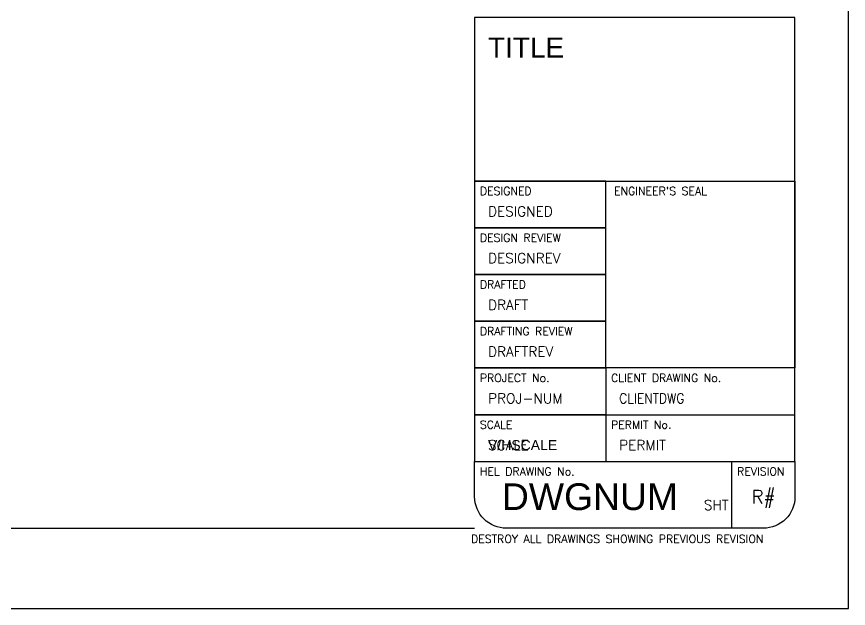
# Model space of a CAD drawing. Extents: x 0 to 37.6, y 0 to 24.
# Drawn here: x 28.21 to 36, y 0 to 5.54 of the extents above; entities that cross this region are included whole.
import ezdxf
from ezdxf.enums import TextEntityAlignment as Align

# ---------------------------------------------------------------- set-up
doc = ezdxf.new("R2010")
doc.units = 0
doc.header["$LTSCALE"] = 10
doc.header["$MEASUREMENT"] = 0
for name, color, linetype in [('BDR-18', 1, 'Continuous'), ('BDR-25', 4, 'Continuous'), ('BDR-50', 5, 'Continuous'), ('BDR-SHADE', 254, 'Continuous')]:
    doc.layers.add(name, color=color, linetype=linetype)
doc.styles.add('HEL-Title1', font='arial.ttf')
doc.styles.add('HEL-Title3', font='romans.shx')
doc.styles.add('HEL-Title4', font='romand.shx')
doc.styles.get("Standard").update_dxf_attribs({"font": 'arial.ttf'})

msp = doc.modelspace()

# ---------------------------------------------------------------- linework, layer by layer
at = {"layer": 'BDR-18'}
msp.add_lwpolyline([(0, 0), (36, 0), (36, 24), (0, 24)], close=True, dxfattribs=at)
at = {"layer": 'BDR-25'}
for p, q in [((33.72834645669283, 4.000002675348758), (32.49999999999999, 4.000002675348758)), ((32.49999999999999, 4.000002675348758), (33.72834645669283, 4.000002675348758)), ((33.72834645669286, 3.562502675348751), (32.5, 3.562502675348751)), ((32.5, 3.562502675348751), (33.72834645669286, 3.562502675348751)), ((33.72834645669288, 3.125002675348744), (32.5, 3.125002675348744)), ((32.5, 3.125002675348744), (33.72834645669288, 3.125002675348744)), ((33.72834645669289, 2.687502675348737), (32.5, 2.687502675348737)), ((32.5, 2.687502675348737), (33.72834645669289, 2.687502675348737)), ((32.5, 2.25000267534873), (33.72834645669292, 2.25000267534873)), ((33.72834645669292, 2.25000267534873), (32.5, 2.25000267534873)), ((33.72834645669292, 2.25000267534873), (33.72834645669292, 1.375002675348751)), ((33.72834645669292, 1.812502675348758), (32.5, 1.812502675348758)), ((32.5, 1.812502675348758), (35.5, 1.812502675348758)), ((34.90944881889763, 0.750002675348751), (34.90944881889763, 1.375002675348751))]:
    msp.add_line(p, q, dxfattribs=at)
msp.add_lwpolyline([(32.5, 5.531252675348737), (32.5, 1.375002675348751), (35.5, 1.375002675348751), (35.5, 5.531252675348737)], close=True, dxfattribs=at)
at = {"layer": 'BDR-50'}
msp.add_lwpolyline([(35.5, 4.000002675348758), (35.5, 2.25000267534873), (33.72834645669292, 2.25000267534873), (33.72834645669283, 4.000002675348758)], close=True, dxfattribs=at)
msp.add_lwpolyline([(32.5, 1.375002675348751), (35.5, 1.375002675348751), (35.5, 1.045278265899932, -0.414213562373095), (35.20472440944881, 0.750002675348751), (32.79527559055119, 0.750002675348751, -0.414213562373095), (32.5, 1.045278265899932)], format="xyb", close=True, dxfattribs=at)
at = {"layer": 'BDR-SHADE'}
msp.add_lwpolyline([(1.500000000000001, 0.75), (32.5, 0.75)], dxfattribs=at)

# ---------------------------------------------------------------- texts
at = {"layer": 'BDR-18', "ltscale": 8, "style": 'HEL-Title4'}
for s, p in [('DESIGNED', (32.5488430744717, 3.869365267234805)), ("ENGINEER'S SEAL", (33.8050977620594, 3.869365267234805)), ('DESIGN REVIEW', (32.5488430744717, 3.431865267234805)), ('DRAFTED', (32.5488430744717, 2.994365267234805)), ('DRAFTING REVIEW', (32.5488430744717, 2.556865267234805)), ('PROJECT No.', (32.5488430744717, 2.119365267234805)), ('CLIENT DRAWING No.', (33.77718953116464, 2.119365267234805)), ('SCALE', (32.5488430744717, 1.681865267234805)), ('PERMIT No.', (33.77718953116464, 1.681865267234805)), ('HEL DRAWING No.', (32.5488430744717, 1.244365267234805)), ('REVISION', (34.95829189336933, 1.244365267234805))]:
    msp.add_text(s, height=0.07499994823831674, dxfattribs=at).set_placement(p)
at = {"layer": 'BDR-18', "insert": (35.20472440944881, 0.687502675348751), "char_height": 0.07499994823831674, "width": 4.749820784835208, "attachment_point": 3, "style": 'HEL-Title4'}
msp.add_mtext('DESTROY ALL DRAWINGS SHOWING PREVIOUS REVISION', dxfattribs=at)
at = {"layer": 'BDR-25', "style": 'HEL-Title3'}
for tag, text, p in [('DESIGNED', '-', (32.62500000000001, 3.715933971291778)), ('DESIGNREV', '-', (32.62500000000001, 3.278433971291778)), ('DRAFT', '-', (32.62500000000001, 2.840933971291779)), ('DRAFTREV', '-', (32.62500000000001, 2.403433971291778)), ('PROJ-NUM', '0000-000', (32.62500000000001, 1.965933971291778)), ('SCALE', 'AS SHOWN', (32.62500000000001, 1.528433971291778)), ('PERMIT', 'n/a', (33.85334645669293, 1.528433971291778))]:
    msp.add_attdef(tag, text=text, height=0.09375, dxfattribs=at).set_placement(p, align=Align.MIDDLE_LEFT)
at = {"layer": 'BDR-25', "style": 'HEL-Title3', "width": 0.9}
msp.add_attdef('CLIENTDWG', text=' n/a', height=0.09375, dxfattribs=at).set_placement((33.85334645669293, 1.965933971291778), align=Align.MIDDLE_LEFT)
at = {"layer": 'BDR-25', "lineweight": 30, "flags": 104}
msp.add_attdef('V/HSCALE', text='', height=0.09375, dxfattribs=at).set_placement((32.62500000000001, 1.528433971291778), align=Align.MIDDLE_LEFT)
at = {"layer": 'BDR-25'}
for tag, text, height, style, p in [('DWGNUM', 'S01', 0.25, 'HEL-Title1', (33.57972440944881, 1.045278265899932)), ('R#', '', 0.125, 'HEL-Title3', (35.20472440944881, 1.045278265899932))]:
    msp.add_attdef(tag, text=text, height=height, dxfattribs=dict(at, style=style)).set_placement(p, align=Align.MIDDLE_CENTER)
at = {"layer": 'BDR-25', "style": 'HEL-Title3'}
msp.add_attdef('SHT', text=' ', height=0.09375, dxfattribs=at).set_placement((34.87964598865014, 0.920278265899932), align=Align.RIGHT)
at = {"layer": 'BDR-50', "lineweight": 30, "flags": 104}
msp.add_attdef('TITLE', text='-', height=0.1875, dxfattribs=at).set_placement((32.625, 5.343752675348737), align=Align.TOP_LEFT)

doc.saveas('drawing.dxf')
